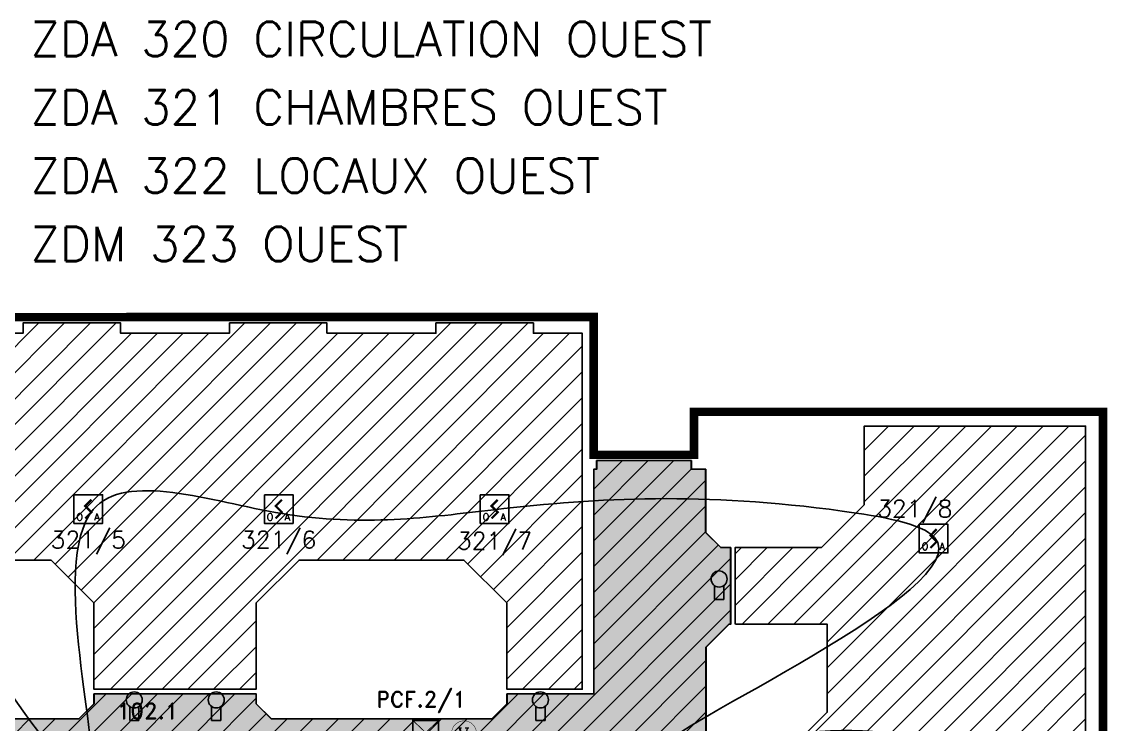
# Model space of a CAD drawing. Header units: millimetres. Extents: x 107 to 210, y 0 to 81.
# Drawn here: x 155.27 to 174.19, y 69.11 to 81.35 of the extents above; entities that cross this region are included whole.
import ezdxf
from ezdxf.enums import TextEntityAlignment as Align

# ---------------------------------------------------------------- set-up
doc = ezdxf.new("R2010")
doc.units = ezdxf.units.MM
doc.linetypes.add('SLD', pattern=[0])
for name, color, linetype in [('ATEIS MISE EN SECURITE', 7, 'Continuous'), ('ATEIS ZONES MES', 7, 'Continuous'), ('JCC-ADRESSAGE', 6, 'Continuous'), ('JCC-FILERIE SDI', 6, 'Continuous'), ('JCC-INDICATEUR ACTION', 1, 'Continuous'), ('JCC-OPTIQUE_A', 1, 'Continuous'), ('JCC-ZONING ZDA-ZDM', 5, 'Continuous')]:
    doc.layers.add(name, color=color, linetype=linetype)
doc.styles.add('HELVL', font='ROMAND.SHX')
doc.styles.add('ROMANC', font='romanc')
doc.styles.get("Standard").update_dxf_attribs({"font": 'romans.shx'})
doc.styles.add('TEXTE', font='romans.shx')
pattern_1 = [(45, (143.08978, 5.6988), (-0.2245064, 0.2245064), [])]

# ---------------------------------------------------------------- blocks, each defined once
blk = doc.blocks.new('optique_a')
at = {"layer": 'JCC-OPTIQUE_A', "color": 0}
blk.add_lwpolyline([(-2.5, 2.5), (2.5, 2.5), (2.5, -2.5), (-2.5, -2.5)], close=True, dxfattribs=at)
at = {"layer": 'JCC-OPTIQUE_A', "color": 0, "const_width": 0.385}
blk.add_lwpolyline([(0.54, 1.63), (-0.54, 0.54), (0.54, -0.54), (-0.54, -1.63)], dxfattribs=at)
at = {"layer": 'JCC-ADRESSAGE', "style": 'TEXTE'}
blk.add_attdef('ADRESSE', text='', height=3, dxfattribs=at).set_placement((0, 5), align=Align.MIDDLE)
at = {"layer": 'JCC-OPTIQUE_A', "color": 0}
for s, p in [('O', (-1.5, -2)), ('A', (1.5, -2))]:
    blk.add_text(s, height=1.25, dxfattribs=at).set_placement(p, align=Align.CENTER)
blk = doc.blocks.new('indicateur action')
at = {"layer": 'JCC-INDICATEUR ACTION'}
blk.add_hatch(color=0, dxfattribs=at).paths.add_polyline_path([(0.8, -0.05, -0.315344), (-0.8, -0.05), (-0.8, -2.5), (0.8, -2.5)])
at = {"layer": 'JCC-INDICATEUR ACTION', "color": 0}
for p, q in [((-0.8, -0.05), (-0.8, -2.5)), ((0.8, -0.05), (0.8, -2.5)), ((0.8, -2.5), (-0.8, -2.5))]:
    blk.add_line(p, q, dxfattribs=at)
blk.add_circle((0, 1.1), 1.4, dxfattribs=at)
at = {"layer": 'JCC-ADRESSAGE', "style": 'TEXTE'}
blk.add_attdef('ADRESSE', text='', height=3, dxfattribs=at).set_placement((0, 5), align=Align.MIDDLE)
blk = doc.blocks.new('VENTOUSE ELECTROMANETIQUE A RUPTURE')
at = {"color": 4, "linetype": 'Continuous', "const_width": 0.00535}
blk.add_lwpolyline([(-0.142, 0, 1), (0.142, 0, 1)], format="xyb", close=True, dxfattribs=at)
at = {"color": 1, "linetype": 'SLD', "style": 'ROMANC'}
blk.add_text('V', height=0.16, dxfattribs=at).set_placement((-0.077, -0.096))
blk = doc.blocks.new('BOITE DE RACCORDEMENT PCF')
at = {"color": 3, "linetype": 'Continuous', "const_width": 0.02}
blk.add_lwpolyline([(0, 0.275), (0, 0), (0.292, 0), (0.292, 0.275)], close=True, dxfattribs=at)
at = {"color": 3, "linetype": 'Continuous', "const_width": 0.01}
for points in [[(0.292, 0), (0, 0.275)], [(0.292, 0.275), (0, 0)]]:
    blk.add_lwpolyline(points, dxfattribs=at)

msp = doc.modelspace()

# ---------------------------------------------------------------- hatches: boundary and pattern name
at = {"layer": 'ATEIS ZONES MES'}
h = msp.add_hatch(dxfattribs=at)
h.set_pattern_fill('DOTS', color=5, scale=0.1, style=0)
h.set_pattern_definition([(0, (143.08978, 5.69879), (0.079375, 0.15875), [0, -0.15875])])
edge = h.paths.add_edge_path()
edge.add_line((167.629, 72.182), (167.629, 70.849))
edge.add_line((167.629, 70.849), (167.599, 70.849))
edge.add_line((167.599, 70.849), (167.199, 70.449))
edge.add_line((167.199, 70.449), (167.199, 69.979))
edge.add_line((167.199, 69.979), (167.199, 68.918))
edge.add_line((167.199, 68.918), (167.551, 68.567))
edge.add_line((167.551, 68.567), (167.649, 68.567))
edge.add_line((167.649, 68.567), (167.649, 65.831))
edge.add_line((167.649, 65.831), (167.551, 65.831))
edge.add_line((167.551, 65.831), (167.188, 65.473))
edge.add_line((167.188, 65.473), (167.193, 64.329))
edge.add_line((167.193, 64.329), (167.193, 61.799))
edge.add_line((167.193, 61.799), (167.643, 61.349))
edge.add_line((167.643, 61.349), (167.643, 58.729))
edge.add_line((167.643, 58.729), (167.193, 58.279))
edge.add_line((167.193, 58.279), (167.193, 54.869))
edge.add_line((167.193, 54.869), (167.643, 54.419))
edge.add_line((167.643, 54.419), (167.643, 53.199))
edge.add_line((167.643, 53.199), (161.893, 53.199))
edge.add_line((161.893, 53.199), (161.893, 54.749))
edge.add_line((161.893, 54.749), (165.393, 54.749))
edge.add_line((165.393, 54.749), (165.393, 57.467))
edge.add_line((165.393, 57.467), (165.393, 60.161))
edge.add_line((165.393, 60.161), (165.393, 67.449))
edge.add_line((165.393, 67.449), (157.443, 67.449))
edge.add_line((157.443, 67.449), (157.443, 60.349))
edge.add_line((157.443, 60.349), (157.443, 58.134))
edge.add_line((157.443, 58.134), (157.158, 58.134))
edge.add_line((157.158, 58.134), (155.526, 58.134))
edge.add_line((155.526, 58.134), (155.493, 58.134))
edge.add_line((155.493, 58.134), (155.443, 58.134))
edge.add_line((155.443, 58.134), (155.443, 58.279))
edge.add_line((155.443, 58.279), (154.993, 58.729))
edge.add_line((154.993, 58.729), (154.993, 61.269))
edge.add_line((154.993, 61.269), (155.443, 61.719))
edge.add_line((155.443, 61.719), (155.443, 65.379))
edge.add_line((155.443, 65.379), (154.993, 65.829))
edge.add_line((154.993, 65.829), (154.993, 67.249))
edge.add_line((154.993, 67.249), (151.593, 67.249))
edge.add_line((151.593, 67.249), (151.593, 67.299))
edge.add_line((151.593, 67.299), (151.443, 67.299))
edge.add_line((151.443, 67.299), (151.443, 68.949))
edge.add_line((151.443, 68.949), (151.593, 68.949))
edge.add_line((151.593, 68.949), (151.593, 69.199))
edge.add_line((151.593, 69.199), (152.694, 69.199))
edge.add_line((152.694, 69.199), (152.96, 69.464))
edge.add_line((152.96, 69.464), (152.96, 69.635))
edge.add_line((152.96, 69.635), (154.293, 69.635))
edge.add_line((154.293, 69.635), (154.293, 69.599))
edge.add_line((154.293, 69.599), (154.693, 69.199))
edge.add_line((154.693, 69.199), (156.265, 69.199))
edge.add_line((156.265, 69.199), (156.53, 69.464))
edge.add_line((156.53, 69.464), (156.53, 69.635))
edge.add_line((156.53, 69.635), (159.357, 69.635))
edge.add_line((159.357, 69.635), (159.357, 69.464))
edge.add_line((159.357, 69.464), (159.622, 69.199))
edge.add_line((159.622, 69.199), (163.464, 69.199))
edge.add_line((163.464, 69.199), (163.73, 69.464))
edge.add_line((163.73, 69.464), (163.73, 69.635))
edge.add_line((163.73, 69.635), (165.243, 69.635))
edge.add_line((165.243, 69.635), (165.243, 73.549))
edge.add_line((165.243, 73.549), (165.293, 73.549))
edge.add_line((165.293, 73.549), (165.293, 73.699))
edge.add_line((165.293, 73.699), (166.943, 73.699))
edge.add_line((166.943, 73.699), (166.943, 73.549))
edge.add_line((166.943, 73.549), (167.193, 73.549))
edge.add_line((167.193, 73.549), (167.193, 72.448))
edge.add_line((167.193, 72.448), (167.459, 72.182))
edge.add_line((167.459, 72.182), (167.629, 72.182))
at = {"layer": 'JCC-ZONING ZDA-ZDM'}
h = msp.add_hatch(dxfattribs=at)
h.set_pattern_fill('ANSI31', color=256, scale=0.1, style=0)
h.set_pattern_definition(pattern_1)
edge = h.paths.add_edge_path()
edge.add_line((150.84, 75.918), (151.69, 75.918))
edge.add_line((151.69, 75.918), (151.69, 76.098))
edge.add_line((151.69, 76.098), (153.39, 76.098))
edge.add_line((153.39, 76.098), (153.39, 75.918))
edge.add_line((153.39, 75.918), (155.29, 75.918))
edge.add_line((155.29, 75.918), (155.29, 76.098))
edge.add_line((155.29, 76.098), (156.99, 76.098))
edge.add_line((156.99, 76.098), (156.99, 75.918))
edge.add_line((156.99, 75.918), (158.889, 75.918))
edge.add_line((158.889, 75.918), (158.89, 76.098))
edge.add_line((158.89, 76.098), (160.539, 76.098))
edge.add_line((160.539, 76.098), (160.589, 76.098))
edge.add_line((160.589, 76.098), (160.589, 75.922))
edge.add_line((160.589, 75.922), (162.49, 75.918))
edge.add_line((162.49, 75.918), (162.49, 76.098))
edge.add_line((162.49, 76.098), (164.19, 76.098))
edge.add_line((164.19, 76.098), (164.19, 75.918))
edge.add_line((164.19, 75.918), (165.04, 75.918))
edge.add_line((165.04, 75.918), (165.04, 69.715))
edge.add_line((165.04, 69.715), (163.726, 69.715))
edge.add_line((163.726, 69.715), (163.726, 71.218))
edge.add_line((163.726, 71.218), (162.978, 71.967))
edge.add_line((162.978, 71.967), (160.102, 71.967))
edge.add_line((160.102, 71.967), (159.353, 71.218))
edge.add_line((159.353, 71.218), (159.353, 69.715))
edge.add_line((159.353, 69.715), (156.527, 69.715))
edge.add_line((156.527, 69.715), (156.527, 71.218))
edge.add_line((156.527, 71.218), (155.778, 71.967))
edge.add_line((155.778, 71.967), (154.29, 71.967))
edge.add_line((154.29, 71.967), (154.29, 69.715))
edge.add_line((154.29, 69.715), (152.956, 69.715))
edge.add_line((152.956, 69.715), (152.956, 71.218))
edge.add_line((152.956, 71.218), (152.208, 71.967))
edge.add_line((152.208, 71.967), (150.84, 71.967))
edge.add_line((150.84, 71.967), (150.84, 75.918))
h = msp.add_hatch(dxfattribs=at)
h.set_pattern_fill('ANSI31', color=256, scale=0.1, style=0)
h.set_pattern_definition(pattern_1)
edge = h.paths.add_edge_path()
edge.add_line((167.706, 70.849), (167.706, 72.182))
edge.add_line((167.706, 72.182), (169.156, 72.182))
edge.add_line((169.156, 72.182), (169.209, 72.182))
edge.add_line((169.209, 72.182), (169.938, 72.91))
edge.add_line((169.938, 72.91), (169.958, 72.931))
edge.add_line((169.958, 72.931), (169.958, 74.299))
edge.add_line((169.958, 74.299), (173.815, 74.299))
edge.add_line((173.815, 74.299), (173.815, 53.199))
edge.add_line((173.815, 53.199), (167.72, 53.199))
edge.add_line((167.72, 53.199), (167.72, 54.419))
edge.add_line((167.72, 54.419), (168.14, 54.419))
edge.add_line((168.14, 54.419), (168.87, 55.149))
edge.add_line((168.87, 55.149), (168.87, 57.999))
edge.add_line((168.87, 57.999), (168.14, 58.729))
edge.add_line((168.14, 58.729), (167.72, 58.729))
edge.add_line((167.72, 58.729), (167.74, 61.349))
edge.add_line((167.74, 61.349), (168.14, 61.349))
edge.add_line((168.14, 61.349), (168.87, 62.079))
edge.add_line((168.87, 62.079), (168.87, 63.499))
edge.add_line((168.87, 63.499), (168.89, 65.18))
edge.add_line((168.89, 65.18), (168.168, 65.934))
edge.add_line((168.168, 65.934), (167.721, 65.94))
edge.add_line((167.721, 65.94), (167.726, 68.567))
edge.add_line((167.726, 68.567), (168.564, 68.567))
edge.add_line((168.564, 68.567), (169.312, 69.315))
edge.add_line((169.312, 69.315), (169.312, 70.748))
edge.add_line((169.312, 70.748), (169.312, 70.849))
edge.add_line((169.312, 70.849), (167.714, 70.849))
h = msp.add_hatch(dxfattribs=at)
h.set_pattern_fill('ANSI31', color=6, scale=0.1, style=0)
h.set_pattern_definition(pattern_1)
edge = h.paths.add_edge_path()
edge.add_line((167.626, 72.182), (167.626, 70.849))
edge.add_line((167.626, 70.849), (167.596, 70.849))
edge.add_line((167.596, 70.849), (167.196, 70.449))
edge.add_line((167.196, 70.449), (167.196, 69.979))
edge.add_line((167.196, 69.979), (167.196, 68.918))
edge.add_line((167.196, 68.918), (167.547, 68.567))
edge.add_line((167.547, 68.567), (167.646, 68.567))
edge.add_line((167.646, 68.567), (167.646, 65.831))
edge.add_line((167.646, 65.831), (167.547, 65.831))
edge.add_line((167.547, 65.831), (167.184, 65.473))
edge.add_line((167.184, 65.473), (167.19, 64.329))
edge.add_line((167.19, 64.329), (167.19, 61.799))
edge.add_line((167.19, 61.799), (167.64, 61.349))
edge.add_line((167.64, 61.349), (167.64, 58.729))
edge.add_line((167.64, 58.729), (167.19, 58.279))
edge.add_line((167.19, 58.279), (167.19, 54.869))
edge.add_line((167.19, 54.869), (167.64, 54.419))
edge.add_line((167.64, 54.419), (167.64, 53.199))
edge.add_line((167.64, 53.199), (161.89, 53.199))
edge.add_line((161.89, 53.199), (161.89, 54.749))
edge.add_line((161.89, 54.749), (165.389, 54.749))
edge.add_line((165.389, 54.749), (165.39, 57.467))
edge.add_line((165.39, 57.467), (165.389, 60.161))
edge.add_line((165.389, 60.161), (165.39, 67.449))
edge.add_line((165.39, 67.449), (157.44, 67.449))
edge.add_line((157.44, 67.449), (157.44, 60.349))
edge.add_line((157.44, 60.349), (157.44, 58.134))
edge.add_line((157.44, 58.134), (157.154, 58.134))
edge.add_line((157.154, 58.134), (155.522, 58.134))
edge.add_line((155.522, 58.134), (155.49, 58.134))
edge.add_line((155.49, 58.134), (155.44, 58.134))
edge.add_line((155.44, 58.134), (155.44, 58.279))
edge.add_line((155.44, 58.279), (154.99, 58.729))
edge.add_line((154.99, 58.729), (154.99, 61.269))
edge.add_line((154.99, 61.269), (155.44, 61.719))
edge.add_line((155.44, 61.719), (155.44, 65.379))
edge.add_line((155.44, 65.379), (154.99, 65.829))
edge.add_line((154.99, 65.829), (154.99, 67.249))
edge.add_line((154.99, 67.249), (151.59, 67.249))
edge.add_line((151.59, 67.249), (151.59, 67.299))
edge.add_line((151.59, 67.299), (151.44, 67.299))
edge.add_line((151.44, 67.299), (151.44, 68.949))
edge.add_line((151.44, 68.949), (151.59, 68.949))
edge.add_line((151.59, 68.949), (151.59, 69.199))
edge.add_line((151.59, 69.199), (152.691, 69.199))
edge.add_line((152.691, 69.199), (152.956, 69.464))
edge.add_line((152.956, 69.464), (152.956, 69.635))
edge.add_line((152.956, 69.635), (154.29, 69.635))
edge.add_line((154.29, 69.635), (154.29, 69.599))
edge.add_line((154.29, 69.599), (154.69, 69.199))
edge.add_line((154.69, 69.199), (156.261, 69.199))
edge.add_line((156.261, 69.199), (156.527, 69.464))
edge.add_line((156.527, 69.464), (156.527, 69.635))
edge.add_line((156.527, 69.635), (159.353, 69.635))
edge.add_line((159.353, 69.635), (159.353, 69.464))
edge.add_line((159.353, 69.464), (159.619, 69.199))
edge.add_line((159.619, 69.199), (163.461, 69.199))
edge.add_line((163.461, 69.199), (163.726, 69.464))
edge.add_line((163.726, 69.464), (163.726, 69.635))
edge.add_line((163.726, 69.635), (165.24, 69.635))
edge.add_line((165.24, 69.635), (165.24, 73.549))
edge.add_line((165.24, 73.549), (165.29, 73.549))
edge.add_line((165.29, 73.549), (165.29, 73.699))
edge.add_line((165.29, 73.699), (166.94, 73.699))
edge.add_line((166.94, 73.699), (166.94, 73.549))
edge.add_line((166.94, 73.549), (167.19, 73.549))
edge.add_line((167.19, 73.549), (167.19, 72.448))
edge.add_line((167.19, 72.448), (167.455, 72.182))
edge.add_line((167.455, 72.182), (167.626, 72.182))

# ---------------------------------------------------------------- linework, layer by layer
at = {"layer": 'ATEIS ZONES MES', "color": 5}
for points in [[(154.693, 69.199), (156.265, 69.199), (156.265, 69.199), (156.53, 69.464), (156.53, 69.635), (159.357, 69.635), (159.357, 69.464), (159.622, 69.199), (163.464, 69.199), (163.73, 69.464), (163.73, 69.635), (165.243, 69.635), (165.243, 73.549), (165.293, 73.549), (165.293, 73.699), (166.943, 73.699), (166.943, 73.549), (167.193, 73.549), (167.193, 72.448), (167.459, 72.182), (167.629, 72.182)], [(167.629, 72.182), (167.629, 70.849), (167.599, 70.849), (167.199, 70.449), (167.199, 69.979), (167.199, 68.918)]]:
    msp.add_lwpolyline(points, dxfattribs=at)
at = {"layer": 'JCC-FILERIE SDI', "color": 4}
msp.add_open_spline([(164.16, 66.436), (164.16, 65.838), (163.344, 64.018), (167.511, 61.379), (162.45, 59.279), (163.762, 56.464), (162.1, 53.106), (166.558, 54.649), (168.479, 54.073), (173.82, 54.393), (161.888, 60.617), (172.338, 57.038), (170.891, 62.271), (170.887, 64.872), (172.303, 70.186), (162.016, 67.095), (173.537, 72.164), (167.63, 73.178), (164.266, 72.996), (160.192, 72.39), (155.015, 74.265), (158.002, 64.223), (150.611, 77.592), (152.948, 65.506), (153.138, 62.621), (152.122, 57.158), (155.091, 60.664), (158.395, 59.64), (154.777, 64.483), (160.007, 65.552), (156.796, 66.33), (157.526, 69.299), (159.61, 66.317), (160.752, 67.187), (160.998, 67.187)], degree=3, knots=[0, 0, 0, 0, 1.796643, 5.375588, 9.008941, 11.636029, 13.871465, 16.7513, 20.395789, 22.160684, 28.50751, 33.190873, 35.994263, 40.236315, 43.240307, 47.857681, 53.8383, 55.515988, 61.590066, 65.279257, 68.572995, 73.209219, 79.25889, 86.193408, 90.796176, 93.336137, 97.036448, 97.90237, 102.037971, 104.348321, 106.265765, 107.517749, 110.586065, 111.326528, 111.326528, 111.326528, 111.326528], dxfattribs=at)
at = {"layer": 'JCC-ZONING ZDA-ZDM', "color": 31, "const_width": 0.15}
msp.add_lwpolyline([(161.939, 53.199), (161.939, 54.969), (157.51, 54.969), (157.51, 58.292), (155.21, 58.292), (155.21, 56.755), (150.315, 56.755), (150.315, 67.249), (151.34, 67.249), (151.34, 68.999), (150.64, 68.999), (150.64, 76.198), (165.24, 76.199), (165.24, 73.799), (166.99, 73.799), (166.99, 74.549), (174.12, 74.549), (174.12, 53.119), (161.939, 53.119), (161.939, 53.199)], dxfattribs=at)
at = {"layer": 'JCC-ZONING ZDA-ZDM'}
for points in [[(153.39, 75.918), (155.29, 75.918), (155.29, 76.098), (156.99, 76.098), (156.99, 75.918), (158.889, 75.918), (158.89, 76.098), (160.539, 76.098), (160.589, 76.098), (160.589, 75.922), (162.49, 75.918), (162.49, 76.098), (164.19, 76.098), (164.19, 75.918), (165.04, 75.918), (165.04, 69.715), (163.726, 69.715), (163.726, 71.218), (162.978, 71.967), (160.102, 71.967), (159.353, 71.218), (159.353, 69.715), (156.527, 69.715), (156.527, 71.218), (155.778, 71.967), (154.29, 71.967)], [(167.706, 70.849), (167.706, 72.182), (169.156, 72.182), (169.209, 72.182), (169.938, 72.91), (169.958, 72.931), (169.958, 74.299), (173.815, 74.299), (173.815, 53.199)], [(168.564, 68.567), (169.312, 69.315), (169.312, 70.748), (169.312, 70.849), (167.714, 70.849)]]:
    msp.add_lwpolyline(points, dxfattribs=at)
at = {"layer": 'JCC-ZONING ZDA-ZDM', "color": 6}
for points in [[(154.69, 69.199), (156.261, 69.199), (156.261, 69.199), (156.527, 69.464), (156.527, 69.635), (159.353, 69.635), (159.353, 69.464), (159.619, 69.199), (163.461, 69.199), (163.726, 69.464), (163.726, 69.635), (165.24, 69.635), (165.24, 73.549), (165.29, 73.549), (165.29, 73.699), (166.94, 73.699), (166.94, 73.549), (167.19, 73.549), (167.19, 72.448), (167.455, 72.182), (167.626, 72.182)], [(167.626, 72.182), (167.626, 70.849), (167.596, 70.849), (167.196, 70.449), (167.196, 69.979), (167.196, 68.918)]]:
    msp.add_lwpolyline(points, dxfattribs=at)

# ---------------------------------------------------------------- block references
at = {"layer": 'ATEIS MISE EN SECURITE', "linetype": 'Continuous', "xscale": 1.5274875, "yscale": 1.5274875, "zscale": 1.5274875}
for name, p in [('BOITE DE RACCORDEMENT PCF', (162.088, 68.75)), ('VENTOUSE ELECTROMANETIQUE A RUPTURE', (162.979, 68.948))]:
    msp.add_blockref(name, p, dxfattribs=at)
at = {"layer": 'JCC-INDICATEUR ACTION', "lineweight": 0, "xscale": 0.1000000000000014, "yscale": 0.1000000000000014}
for p in [(167.426, 71.526), (157.229, 69.419), (158.658, 69.419), (164.311, 69.419)]:
    msp.add_blockref('indicateur action', p, dxfattribs=at)
at = {"layer": 'JCC-OPTIQUE_A', "lineweight": 0}
ref = msp.add_blockref('optique_a', (156.428, 72.854), dxfattribs=dict(at, xscale=0.1000000000000014, yscale=0.1000000000000014))
ref.add_attrib('ADRESSE', '321/5', dxfattribs={"layer": 'JCC-ADRESSAGE', "height": 0.3, "style": 'TEXTE'}).set_placement((156.428, 72.299), align=Align.MIDDLE)
ref = msp.add_blockref('optique_a', (159.748, 72.854), dxfattribs=dict(at, xscale=0.1000000000000014, yscale=0.1000000000000014))
ref.add_attrib('ADRESSE', '321/6', dxfattribs={"layer": 'JCC-ADRESSAGE', "height": 0.3, "style": 'TEXTE'}).set_placement((159.748, 72.299), align=Align.MIDDLE)
ref = msp.add_blockref('optique_a', (163.512, 72.854), dxfattribs=dict(at, xscale=0.1000000000000014, yscale=0.1000000000000014))
ref.add_attrib('ADRESSE', '321/7', dxfattribs={"layer": 'JCC-ADRESSAGE', "height": 0.3, "style": 'TEXTE'}).set_placement((163.512, 72.281), align=Align.MIDDLE)
ref = msp.add_blockref('optique_a', (171.166, 72.341), dxfattribs=dict(at, xscale=0.1000000000000014, yscale=0.1000000000000014))
ref.add_attrib('ADRESSE', '321/8', dxfattribs={"layer": 'JCC-ADRESSAGE', "height": 0.3, "style": 'TEXTE'}).set_placement((170.838, 72.841), align=Align.MIDDLE)

# ---------------------------------------------------------------- texts
at = {"layer": 'ATEIS MISE EN SECURITE', "color": 0, "style": 'HELVL'}
for s, p in [('PCF.2/1', (161.452, 69.403)), ('102.1', (156.928, 69.198))]:
    msp.add_text(s, height=0.2749, dxfattribs=at).set_placement(p)
at = {"layer": 'JCC-ZONING ZDA-ZDM', "color": 6, "insert": (155.421, 81.345), "char_height": 0.6, "width": 21.94712, "attachment_point": 1}
msp.add_mtext('ZDA 320 CIRCULATION OUEST', dxfattribs=at)
at = {"layer": 'JCC-ZONING ZDA-ZDM', "insert": (155.421, 80.155), "char_height": 0.6, "width": 20.39507, "attachment_point": 1}
msp.add_mtext('ZDA 321 CHAMBRES OUEST', dxfattribs=at)
at = {"layer": 'JCC-ZONING ZDA-ZDM', "color": 3, "insert": (155.421, 78.965), "char_height": 0.6, "width": 18.5478, "attachment_point": 1}
msp.add_mtext('ZDA 322 LOCAUX OUEST', dxfattribs=at)
at = {"layer": 'JCC-ZONING ZDA-ZDM', "color": 31, "insert": (155.421, 77.774), "char_height": 0.6, "width": 16.44785, "attachment_point": 1}
msp.add_mtext('ZDM 323 OUEST', dxfattribs=at)

doc.saveas('drawing.dxf')
